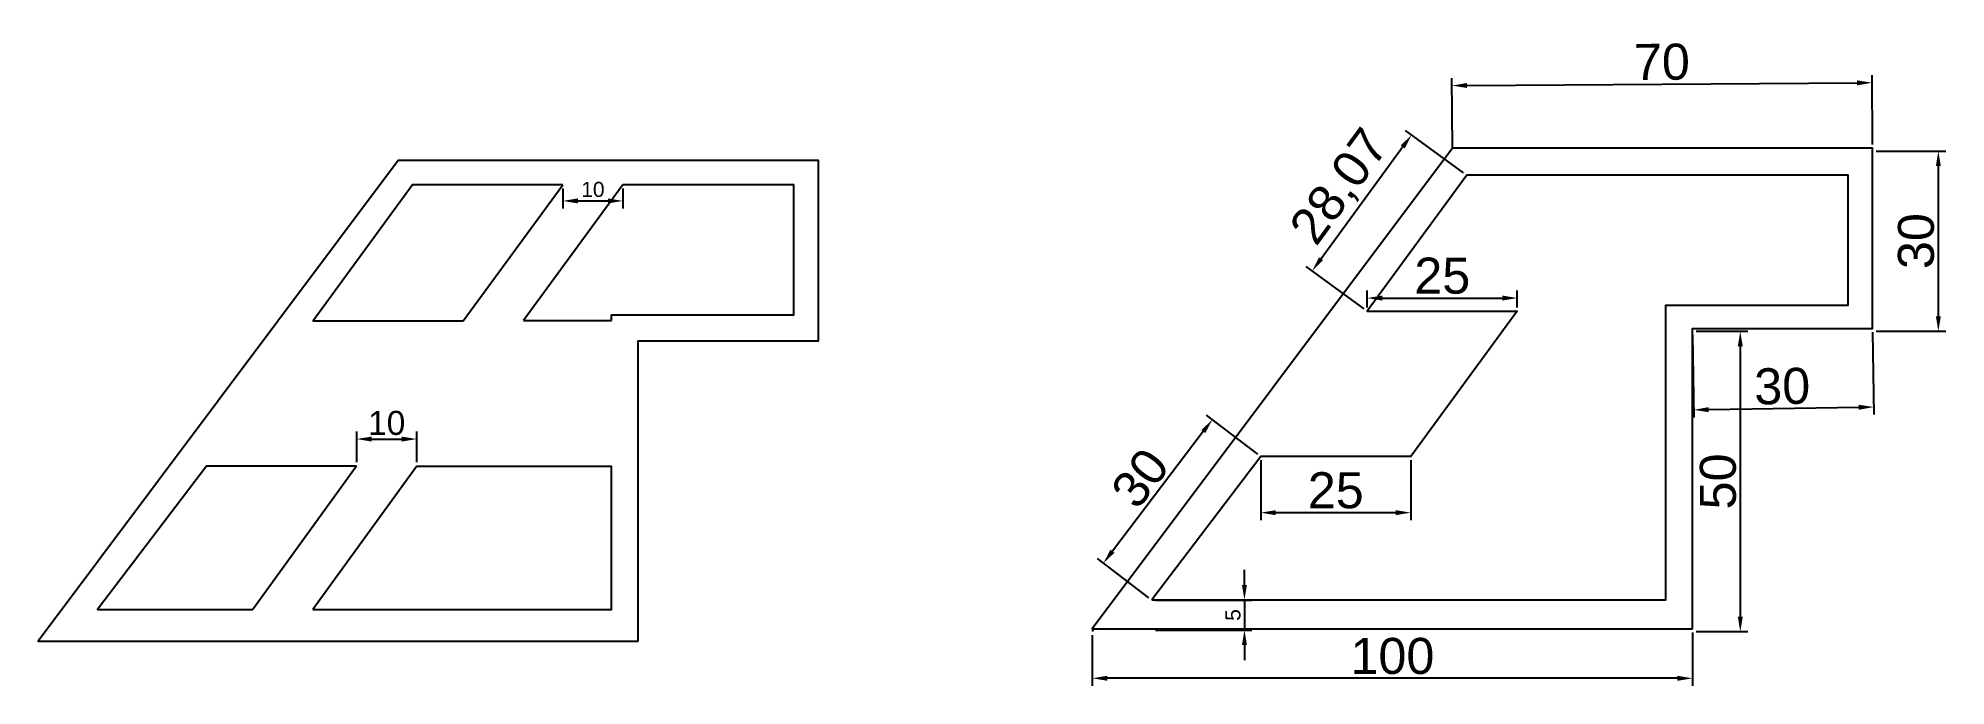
# Model space of a CAD drawing. Header units: millimetres. Extents: x 2938 to 3256, y 1561 to 1669.
import ezdxf

# ---------------------------------------------------------------- set-up
doc = ezdxf.new("R2010")
doc.units = ezdxf.units.MM
doc.styles.get("Standard").update_dxf_attribs({"font": 'arial.ttf'})
doc.dimstyles.new('ISO-25', dxfattribs={"dimtxt": 2.5, "dimasz": 2.5, "dimexe": 1.25, "dimexo": 0.625, "dimtad": 1, "dimtxsty": 'Standard', "dimcen": 2.5, "dimadec": 0, "dimazin": 0, "dimtfac": 1, "dimtmove": 0, "dimatfit": 3, "dimfxl": 1, "dimarcsym": 0})

# ---------------------------------------------------------------- blocks, each defined once
blk = doc.blocks.new('*D24')
at = {"color": 0, "linetype": 'Continuous', "lineweight": -2, "transparency": 16777216}
for p, q in [((2991.28, 1598.07), (2991.28, 1603.19)), ((3001.28, 1598.07), (3001.28, 1603.19)), ((2993.78, 1601.94), (2998.78, 1601.94))]:
    blk.add_line(p, q, dxfattribs=at)
at = {"color": 0, "linetype": 'Continuous', "transparency": 16777216}
for points in [[(2993.78, 1602.35), (2993.78, 1601.52), (2991.28, 1601.94)], [(2998.78, 1602.35), (2998.78, 1601.52), (3001.28, 1601.94)]]:
    blk.add_solid(points, dxfattribs=at)
at = {"layer": 'Defpoints', "color": 0, "linetype": 'Continuous', "transparency": 16777216}
for p in [(3001.28, 1601.94), (2991.28, 1597.44), (3001.28, 1597.44)]:
    blk.add_point(p, dxfattribs=at)
at = {"color": 0, "linetype": 'Continuous', "transparency": 16777216, "insert": (2996.28, 1604.6), "char_height": 4, "attachment_point": 5}
blk.add_mtext('10', dxfattribs=at)
blk = doc.blocks.new('*D25')
at = {"color": 0, "linetype": 'Continuous', "lineweight": -2, "transparency": 16777216}
for p, q in [((3113.85, 1569.27), (3113.85, 1560.87)), ((3213.85, 1569.74), (3213.85, 1560.87)), ((3211.35, 1562.12), (3116.35, 1562.12))]:
    blk.add_line(p, q, dxfattribs=at)
at = {"color": 0, "linetype": 'Continuous', "transparency": 16777216}
for points in [[(3116.35, 1562.53), (3116.35, 1561.7), (3113.85, 1562.12)], [(3211.35, 1562.53), (3211.35, 1561.7), (3213.85, 1562.12)]]:
    blk.add_solid(points, dxfattribs=at)
at = {"layer": 'Defpoints', "color": 0, "linetype": 'Continuous', "transparency": 16777216}
for p in [(3213.85, 1570.37), (3113.85, 1569.89), (3113.85, 1562.12)]:
    blk.add_point(p, dxfattribs=at)
at = {"color": 0, "linetype": 'Continuous', "transparency": 16777216, "insert": (3163.85, 1565.8), "char_height": 6, "attachment_point": 5}
blk.add_mtext('100', dxfattribs=at)
blk = doc.blocks.new('*D16')
at = {"color": 0, "linetype": 'Continuous', "lineweight": -2, "transparency": 16777216}
for p, q in [((3141.42, 1599.42), (3132.85, 1605.92)), ((3132.33, 1603.18), (3117.21, 1583.27)), ((3123.26, 1575.53), (3114.7, 1582.04))]:
    blk.add_line(p, q, dxfattribs=at)
at = {"color": 0, "linetype": 'Continuous', "transparency": 16777216}
for points in [[(3132, 1603.43), (3132.67, 1602.93), (3133.85, 1605.17)], [(3116.87, 1583.53), (3117.54, 1583.02), (3115.69, 1581.28)]]:
    blk.add_solid(points, dxfattribs=at)
at = {"layer": 'Defpoints', "color": 0, "linetype": 'Continuous', "transparency": 16777216}
for p in [(3141.91, 1599.04), (3115.69, 1581.28), (3123.76, 1575.15)]:
    blk.add_point(p, dxfattribs=at)
at = {"color": 0, "linetype": 'Continuous', "transparency": 16777216, "insert": (3121.83, 1595.46), "char_height": 6, "attachment_point": 5, "rotation": 52.7642}
blk.add_mtext('30', dxfattribs=at)
blk = doc.blocks.new('*D17')
at = {"color": 0, "linetype": 'Continuous', "lineweight": -2, "transparency": 16777216}
for p, q in [((3175.72, 1646.25), (3166.05, 1653.32)), ((3165.58, 1650.57), (3151.97, 1631.95)), ((3159.15, 1623.6), (3149.48, 1630.67))]:
    blk.add_line(p, q, dxfattribs=at)
at = {"color": 0, "linetype": 'Continuous', "transparency": 16777216}
for points in [[(3165.25, 1650.82), (3165.92, 1650.32), (3167.06, 1652.59)], [(3151.63, 1632.2), (3152.3, 1631.71), (3150.49, 1629.93)]]:
    blk.add_solid(points, dxfattribs=at)
at = {"layer": 'Defpoints', "color": 0, "linetype": 'Continuous', "transparency": 16777216}
for p in [(3176.23, 1645.88), (3150.49, 1629.93), (3159.66, 1623.23)]:
    blk.add_point(p, dxfattribs=at)
at = {"color": 0, "linetype": 'Continuous', "transparency": 16777216, "insert": (3155.36, 1643.76), "char_height": 6, "attachment_point": 5, "rotation": 53.8167}
blk.add_mtext('28,07', dxfattribs=at)
blk = doc.blocks.new('*D18')
at = {"color": 0, "linetype": 'Continuous', "lineweight": -2, "transparency": 16777216}
for p, q in [((3243.84, 1650.99), (3243.76, 1662.5)), ((3173.84, 1650.52), (3173.76, 1662.03)), ((3176.27, 1660.79), (3241.27, 1661.23))]:
    blk.add_line(p, q, dxfattribs=at)
at = {"color": 0, "linetype": 'Continuous', "transparency": 16777216}
for points in [[(3176.27, 1661.21), (3176.27, 1660.38), (3173.77, 1660.78)], [(3241.27, 1661.65), (3241.27, 1660.82), (3243.77, 1661.25)]]:
    blk.add_solid(points, dxfattribs=at)
at = {"layer": 'Defpoints', "color": 0, "linetype": 'Continuous', "transparency": 16777216}
for p in [(3243.77, 1661.25), (3173.85, 1649.89), (3243.85, 1650.37)]:
    blk.add_point(p, dxfattribs=at)
at = {"color": 0, "linetype": 'Continuous', "transparency": 16777216, "insert": (3208.75, 1664.7), "char_height": 6, "attachment_point": 5, "rotation": 0.3881}
blk.add_mtext('70', dxfattribs=at)
blk = doc.blocks.new('*D19')
at = {"color": 0, "linetype": 'Continuous', "lineweight": -2, "transparency": 16777216}
for p, q in [((3244.47, 1649.89), (3256.06, 1649.89)), ((3254.81, 1647.39), (3254.81, 1622.39)), ((3244.47, 1619.89), (3256.06, 1619.89))]:
    blk.add_line(p, q, dxfattribs=at)
at = {"color": 0, "linetype": 'Continuous', "transparency": 16777216}
for points in [[(3254.4, 1647.39), (3255.23, 1647.39), (3254.81, 1649.89)], [(3254.4, 1622.39), (3255.23, 1622.39), (3254.81, 1619.89)]]:
    blk.add_solid(points, dxfattribs=at)
at = {"layer": 'Defpoints', "color": 0, "linetype": 'Continuous', "transparency": 16777216}
for p in [(3243.85, 1649.89), (3243.85, 1619.89), (3254.81, 1619.89)]:
    blk.add_point(p, dxfattribs=at)
at = {"color": 0, "linetype": 'Continuous', "transparency": 16777216, "insert": (3251.12, 1634.89), "char_height": 6, "attachment_point": 5, "rotation": 90}
blk.add_mtext('30', dxfattribs=at)
blk = doc.blocks.new('*D20')
at = {"color": 0, "linetype": 'Continuous', "lineweight": -2, "transparency": 16777216}
for p, q in [((3213.86, 1619.27), (3214.07, 1605.55)), ((3243.86, 1619.74), (3244.07, 1606.02)), ((3216.55, 1606.84), (3241.55, 1607.23))]:
    blk.add_line(p, q, dxfattribs=at)
at = {"color": 0, "linetype": 'Continuous', "transparency": 16777216}
for points in [[(3216.55, 1607.25), (3216.56, 1606.42), (3214.05, 1606.8)], [(3241.55, 1607.65), (3241.56, 1606.81), (3244.05, 1607.27)]]:
    blk.add_solid(points, dxfattribs=at)
at = {"layer": 'Defpoints', "color": 0, "linetype": 'Continuous', "transparency": 16777216}
for p in [(3213.85, 1619.89), (3243.85, 1620.37), (3244.05, 1607.27)]:
    blk.add_point(p, dxfattribs=at)
at = {"color": 0, "linetype": 'Continuous', "transparency": 16777216, "insert": (3228.8, 1610.72), "char_height": 6, "attachment_point": 5, "rotation": 0.9054}
blk.add_mtext('30', dxfattribs=at)
blk = doc.blocks.new('*D14')
at = {"color": 0, "linetype": 'Continuous', "lineweight": -2, "transparency": 16777216}
for p, q in [((3214.47, 1619.89), (3223.06, 1619.89)), ((3221.81, 1617.39), (3221.81, 1572.39)), ((3214.47, 1569.89), (3223.06, 1569.89))]:
    blk.add_line(p, q, dxfattribs=at)
at = {"color": 0, "linetype": 'Continuous', "transparency": 16777216}
for points in [[(3221.4, 1617.39), (3222.23, 1617.39), (3221.81, 1619.89)], [(3221.4, 1572.39), (3222.23, 1572.39), (3221.81, 1569.89)]]:
    blk.add_solid(points, dxfattribs=at)
at = {"layer": 'Defpoints', "color": 0, "linetype": 'Continuous', "transparency": 16777216}
for p in [(3213.85, 1619.89), (3213.85, 1569.89), (3221.81, 1569.89)]:
    blk.add_point(p, dxfattribs=at)
at = {"color": 0, "linetype": 'Continuous', "transparency": 16777216, "insert": (3218.12, 1594.89), "char_height": 6, "attachment_point": 5, "rotation": 90}
blk.add_mtext('50', dxfattribs=at)
blk = doc.blocks.new('*D21')
at = {"color": 0, "linetype": 'Continuous', "lineweight": -2, "transparency": 16777216}
for p, q in [((3141.91, 1598.41), (3141.91, 1588.44)), ((3166.91, 1598.41), (3166.91, 1588.44)), ((3144.41, 1589.69), (3164.41, 1589.69))]:
    blk.add_line(p, q, dxfattribs=at)
at = {"color": 0, "linetype": 'Continuous', "transparency": 16777216}
for points in [[(3144.41, 1590.1), (3144.41, 1589.27), (3141.91, 1589.69)], [(3164.41, 1590.1), (3164.41, 1589.27), (3166.91, 1589.69)]]:
    blk.add_solid(points, dxfattribs=at)
at = {"layer": 'Defpoints', "color": 0, "linetype": 'Continuous', "transparency": 16777216}
for p in [(3141.91, 1599.04), (3166.91, 1599.04), (3166.91, 1589.69)]:
    blk.add_point(p, dxfattribs=at)
at = {"color": 0, "linetype": 'Continuous', "transparency": 16777216, "insert": (3154.41, 1593.38), "char_height": 6, "attachment_point": 5}
blk.add_mtext('25', dxfattribs=at)
blk = doc.blocks.new('*D22')
at = {"color": 0, "linetype": 'Continuous', "lineweight": -2, "transparency": 16777216}
for p, q in [((3159.66, 1623.85), (3159.66, 1626.66)), ((3162.16, 1625.41), (3182.16, 1625.41)), ((3184.66, 1623.85), (3184.66, 1626.66))]:
    blk.add_line(p, q, dxfattribs=at)
at = {"color": 0, "linetype": 'Continuous', "transparency": 16777216}
for points in [[(3162.16, 1625.83), (3162.16, 1624.99), (3159.66, 1625.41)], [(3182.16, 1625.83), (3182.16, 1624.99), (3184.66, 1625.41)]]:
    blk.add_solid(points, dxfattribs=at)
at = {"layer": 'Defpoints', "color": 0, "linetype": 'Continuous', "transparency": 16777216}
for p in [(3184.66, 1625.41), (3159.66, 1623.23), (3184.66, 1623.23)]:
    blk.add_point(p, dxfattribs=at)
at = {"color": 0, "linetype": 'Continuous', "transparency": 16777216, "insert": (3172.16, 1629.1), "char_height": 6, "attachment_point": 5}
blk.add_mtext('25', dxfattribs=at)
blk = doc.blocks.new('*D23')
at = {"color": 0, "linetype": 'Continuous', "lineweight": -2, "transparency": 16777216}
for p, q in [((3025.64, 1643.66), (3025.64, 1640.33)), ((3035.64, 1643.66), (3035.64, 1640.33)), ((3028.14, 1641.58), (3033.14, 1641.58))]:
    blk.add_line(p, q, dxfattribs=at)
at = {"color": 0, "linetype": 'Continuous', "transparency": 16777216}
for points in [[(3028.14, 1642), (3028.14, 1641.17), (3025.64, 1641.58)], [(3033.14, 1642), (3033.14, 1641.17), (3035.64, 1641.58)]]:
    blk.add_solid(points, dxfattribs=at)
at = {"layer": 'Defpoints', "color": 0, "linetype": 'Continuous', "transparency": 16777216}
for p in [(3025.64, 1644.29), (3035.64, 1644.29), (3035.64, 1641.58)]:
    blk.add_point(p, dxfattribs=at)
at = {"color": 0, "linetype": 'Continuous', "transparency": 16777216, "insert": (3030.64, 1643.48), "char_height": 2.5, "attachment_point": 5}
blk.add_mtext('10', dxfattribs=at)
blk = doc.blocks.new('*D15')
at = {"color": 0, "linetype": 'Continuous', "lineweight": -2, "transparency": 16777216}
for p, q in [((3139.2, 1577.65), (3139.2, 1580.15)), ((3124.39, 1575.15), (3140.45, 1575.15)), ((3139.2, 1575.15), (3139.2, 1570.15)), ((3124.39, 1570.15), (3140.45, 1570.15)), ((3139.2, 1567.65), (3139.2, 1565.15))]:
    blk.add_line(p, q, dxfattribs=at)
at = {"color": 0, "linetype": 'Continuous', "transparency": 16777216}
for points in [[(3138.78, 1577.65), (3139.61, 1577.65), (3139.2, 1575.15)], [(3138.78, 1567.65), (3139.61, 1567.65), (3139.2, 1570.15)]]:
    blk.add_solid(points, dxfattribs=at)
at = {"layer": 'Defpoints', "color": 0, "linetype": 'Continuous', "transparency": 16777216}
for p in [(3123.76, 1575.15), (3123.76, 1570.15), (3139.2, 1570.15)]:
    blk.add_point(p, dxfattribs=at)
at = {"color": 0, "linetype": 'Continuous', "transparency": 16777216, "insert": (3137.3, 1572.65), "char_height": 2.5, "attachment_point": 5, "rotation": 90}
blk.add_mtext('5', dxfattribs=at)

msp = doc.modelspace()

# ---------------------------------------------------------------- linework, layer by layer
for p, q in [((3009.022, 1621.632), (3025.64, 1644.285)), ((3035.64, 1644.285), (3019.056, 1621.679)), ((3019.056, 1621.679), (3033.761, 1621.679)), ((2991.277, 1597.442), (2973.97, 1573.558)), ((3001.277, 1597.442), (2983.952, 1573.558)), ((3001.277, 1597.442), (3033.761, 1597.442))]:
    msp.add_line(p, q)
for points in [[(3213.845, 1570.369), (3213.845, 1620.369), (3243.845, 1620.369), (3243.845, 1650.369), (3173.845, 1650.369), (3113.845, 1570.369)], [(3038.209, 1568.299), (3038.209, 1618.299), (3068.209, 1618.299), (3068.209, 1648.299), (2998.209, 1648.299), (2938.209, 1568.299)], [(3123.76, 1575.153), (3209.398, 1575.153), (3209.398, 1624.224), (3239.762, 1624.224), (3239.762, 1645.881), (3176.228, 1645.881), (3159.658, 1623.227), (3184.658, 1623.227), (3166.913, 1599.038), (3141.913, 1599.038)]]:
    msp.add_lwpolyline(points, close=True)
for points in [[(3243.845, 1620.369), (3243.845, 1649.894)], [(3025.64, 1644.285), (3000.591, 1644.285), (2984.022, 1621.632), (3009.022, 1621.632)], [(3033.761, 1621.679), (3033.761, 1622.628), (3064.126, 1622.628), (3064.126, 1644.285), (3035.64, 1644.285)], [(3213.845, 1570.369), (3213.845, 1619.894)], [(2991.277, 1597.442), (2966.277, 1597.442), (2948.124, 1573.558), (2973.97, 1573.558)], [(2983.952, 1573.558), (3033.761, 1573.558), (3033.761, 1597.442)], [(3114.201, 1570.369), (3113.845, 1569.894)]]:
    msp.add_lwpolyline(points)

# ---------------------------------------------------------------- dimensions: what is measured, and where the dimension line sits
at = {"linetype": 'Continuous'}
for p1, p2, distance, picture, middle in [((3173.845, 1649.894), (3243.845, 1650.369), 10.882, '*D18', (3208.747, 1664.702)), ((3176.228, 1645.881), (3159.658, 1623.227), -11.359, '*D17', (3155.359, 1643.758)), ((3159.658, 1623.227), (3184.658, 1623.227), 2.184, '*D22', (3172.158, 1629.099)), ((3141.913, 1599.038), (3123.76, 1575.153), -10.132, '*D16', (3121.832, 1595.459))]:
    dim = msp.add_aligned_dim(p1=p1, p2=p2, distance=distance, dimstyle='ISO-25', override={"dimtxt": 6}, dxfattribs=at)
    dim.commit()
    dim.dimension.update_dxf_attribs({"geometry": picture, "text_midpoint": middle})
for base, p1, p2, angle, picture, middle, dimtype in [((3254.813, 1619.894), (3243.845, 1649.894), (3243.845, 1619.894), 90, '*D19', (3254.813, 1634.894), 160), ((3244.052, 1607.271), (3213.845, 1619.894), (3243.845, 1620.369), 0.90543, '*D20', (3228.861, 1607.031), 161)]:
    dim = msp.add_linear_dim(base=base, p1=p1, p2=p2, angle=angle, dimstyle='ISO-25', override={"dimtxt": 6}, dxfattribs=at)
    dim.commit()
    dim.dimension.update_dxf_attribs({"geometry": picture, "text_midpoint": middle, "dimtype": dimtype})
dim = msp.add_aligned_dim(p1=(3025.64, 1644.285), p2=(3035.64, 1644.285), distance=-2.703, dimstyle='ISO-25', dxfattribs=at)
dim.commit()
dim.dimension.update_dxf_attribs({"geometry": '*D23', "text_midpoint": (3030.64, 1643.483)})
dim = msp.add_linear_dim(base=(3221.813, 1569.894), p1=(3213.845, 1619.894), p2=(3213.845, 1569.894), angle=90, dimstyle='ISO-25', override={"dimtxt": 6}, dxfattribs=at)
dim.commit()
dim.dimension.update_dxf_attribs({"geometry": '*D14', "text_midpoint": (3218.125, 1594.894)})
for base, p1, p2, override, picture, middle in [((3001.277, 1601.937), (2991.277, 1597.442), (3001.277, 1597.442), {"dimtxt": 4}, '*D24', (2996.277, 1604.604)), ((3113.845, 1562.116), (3213.845, 1570.369), (3113.845, 1569.894), {"dimtxt": 6}, '*D25', (3163.845, 1565.804))]:
    dim = msp.add_linear_dim(base=base, p1=p1, p2=p2, dimstyle='ISO-25', override=override, dxfattribs=at)
    dim.commit()
    dim.dimension.update_dxf_attribs({"geometry": picture, "text_midpoint": middle})
dim = msp.add_linear_dim(base=(3166.913, 1589.687), p1=(3141.913, 1599.038), p2=(3166.913, 1599.038), dimstyle='ISO-25', override={"dimtxt": 6}, dxfattribs=at)
dim.commit()
dim.dimension.update_dxf_attribs({"geometry": '*D21', "text_midpoint": (3154.413, 1589.687), "dimtype": 160})
dim = msp.add_linear_dim(base=(3139.198, 1570.153), p1=(3123.76, 1575.153), p2=(3123.76, 1570.153), angle=90, dimstyle='ISO-25', dxfattribs=at)
dim.commit()
dim.dimension.update_dxf_attribs({"geometry": '*D15', "text_midpoint": (3137.301, 1572.653)})

doc.saveas('drawing.dxf')
